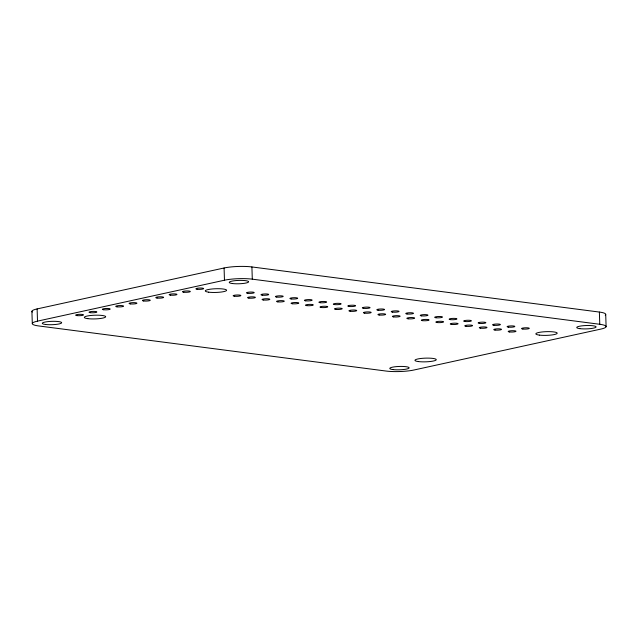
<?xml version="1.0" encoding="UTF-8"?>
<svg xmlns="http://www.w3.org/2000/svg" width="638" height="638" viewBox="0 0 638 638"><rect width="100%" height="100%" fill="white"/><g stroke="black" fill="none" stroke-linecap="round" stroke-linejoin="round"><path stroke-width="0.96" d="M32.307 312.086A19.73 3.429 -1.8 0 1 37.124 308.92L224.082 267.992A19.706 3.421 -1.8 0 1 251.906 266.947L599.377 312.062A19.706 3.421 -1.8 0 1 605.239 315.148M37.506 321.137L224.464 280.21A19.706 3.421 -1.8 0 1 252.297 279.165L599.768 324.279A19.706 3.421 -1.8 0 1 600.884 329.08L413.934 370.008A19.706 3.421 -1.8 0 1 386.102 371.053L38.631 325.938A19.706 3.421 -1.8 0 1 37.506 321.137L37.124 308.92M605.717 314.47L606.1 326.688M599.377 312.062L599.768 324.279M251.906 266.947L252.297 279.165M224.082 267.992L224.464 280.21M31.908 311.312L32.299 323.53M522.833 329.025A3.876 0.67 -1.8 0 0 529.245 328.482A3.876 0.67 -1.8 0 0 524.308 327.844A3.876 0.67 -1.8 0 0 522.833 329.025M418.4 361.571A10.671 1.85 -1.8 0 0 436.025 360.079A10.671 1.85 -1.8 0 0 422.452 358.317A10.671 1.85 -1.8 0 0 418.4 361.571M208.722 292.172A10.671 1.85 -1.8 0 0 226.354 290.681A10.671 1.85 -1.8 0 0 212.773 288.918A10.671 1.85 -1.8 0 0 208.722 292.172M87.797 318.649A10.671 1.85 -1.8 0 0 105.429 317.15A10.671 1.85 -1.8 0 0 91.856 315.387A10.671 1.85 -1.8 0 0 87.797 318.649M232.368 283.527A9.698 1.683 -1.8 0 0 248.397 282.171A9.698 1.683 -1.8 0 0 236.052 280.568A9.698 1.683 -1.8 0 0 232.368 283.527M480.526 328.187A3.876 0.67 -1.8 0 0 486.938 327.645A3.876 0.67 -1.8 0 0 482.001 327.007A3.876 0.67 -1.8 0 0 480.526 328.187M45.41 324.455A9.698 1.683 -1.8 0 0 61.439 323.099A9.698 1.683 -1.8 0 0 49.102 321.496A9.698 1.683 -1.8 0 0 45.41 324.455M451.568 324.431A3.876 0.67 -1.8 0 0 457.98 323.889A3.876 0.67 -1.8 0 0 453.044 323.243A3.876 0.67 -1.8 0 0 451.568 324.431M450.444 319.63A3.876 0.67 -1.8 0 0 456.856 319.08A3.876 0.67 -1.8 0 0 451.919 318.442A3.876 0.67 -1.8 0 0 450.444 319.63M90.277 312.676A3.94 0.686 -1.8 0 0 96.793 312.126A3.94 0.686 -1.8 0 0 91.776 311.472A3.94 0.686 -1.8 0 0 90.277 312.676M247.759 293.305A3.876 0.67 -1.8 0 0 254.163 292.762A3.876 0.67 -1.8 0 0 249.227 292.124A3.876 0.67 -1.8 0 0 247.759 293.305M422.611 320.667A3.876 0.67 -1.8 0 0 429.023 320.124A3.876 0.67 -1.8 0 0 424.087 319.486A3.876 0.67 -1.8 0 0 422.611 320.667M464.927 321.504A3.876 0.67 -1.8 0 0 471.338 320.962A3.876 0.67 -1.8 0 0 466.402 320.324A3.876 0.67 -1.8 0 0 464.927 321.504M248.876 298.113A3.876 0.67 -1.8 0 0 255.288 297.571A3.876 0.67 -1.8 0 0 250.351 296.925A3.876 0.67 -1.8 0 0 248.876 298.113M437.094 322.549A3.876 0.67 -1.8 0 0 443.506 322.007A3.876 0.67 -1.8 0 0 438.569 321.369A3.876 0.67 -1.8 0 0 437.094 322.549M508.358 327.142A3.876 0.67 -1.8 0 0 514.77 326.6A3.876 0.67 -1.8 0 0 509.834 325.962A3.876 0.67 -1.8 0 0 508.358 327.142M392.537 312.11A3.876 0.67 -1.8 0 0 398.949 311.567A3.876 0.67 -1.8 0 0 394.013 310.921A3.876 0.67 -1.8 0 0 392.537 312.11M364.705 313.154A3.876 0.67 -1.8 0 0 371.117 312.604A3.876 0.67 -1.8 0 0 366.18 311.966A3.876 0.67 -1.8 0 0 364.705 313.154M407.012 313.984A3.876 0.67 -1.8 0 0 413.424 313.441A3.876 0.67 -1.8 0 0 408.487 312.803A3.876 0.67 -1.8 0 0 407.012 313.984M393.662 316.911A3.876 0.67 -1.8 0 0 400.074 316.368A3.876 0.67 -1.8 0 0 395.137 315.73A3.876 0.67 -1.8 0 0 393.662 316.911M421.495 315.866A3.876 0.67 -1.8 0 0 427.899 315.324A3.876 0.67 -1.8 0 0 422.962 314.686A3.876 0.67 -1.8 0 0 421.495 315.866M76.919 315.603A3.94 0.686 -1.8 0 0 83.434 315.044A3.94 0.686 -1.8 0 0 78.418 314.398A3.94 0.686 -1.8 0 0 76.919 315.603M579.838 328.642A9.698 1.683 -1.8 0 0 595.868 327.286A9.698 1.683 -1.8 0 0 583.523 325.683A9.698 1.683 -1.8 0 0 579.838 328.642M479.401 323.386A3.876 0.67 -1.8 0 0 485.813 322.844A3.876 0.67 -1.8 0 0 480.877 322.206A3.876 0.67 -1.8 0 0 479.401 323.386M493.884 325.268A3.876 0.67 -1.8 0 0 500.296 324.726A3.876 0.67 -1.8 0 0 495.359 324.08A3.876 0.67 -1.8 0 0 493.884 325.268M466.051 326.313A3.876 0.67 -1.8 0 0 472.463 325.763A3.876 0.67 -1.8 0 0 467.526 325.125A3.876 0.67 -1.8 0 0 466.051 326.313M509.483 331.951A3.876 0.67 -1.8 0 0 515.895 331.409A3.876 0.67 -1.8 0 0 510.958 330.763A3.876 0.67 -1.8 0 0 509.483 331.951M262.234 295.187A3.876 0.67 -1.8 0 0 268.646 294.644A3.876 0.67 -1.8 0 0 263.709 294.006A3.876 0.67 -1.8 0 0 262.234 295.187M276.709 297.069A3.876 0.67 -1.8 0 0 283.12 296.526A3.876 0.67 -1.8 0 0 278.184 295.88A3.876 0.67 -1.8 0 0 276.709 297.069M170.402 295.139A3.94 0.686 -1.8 0 0 176.909 294.581A3.94 0.686 -1.8 0 0 171.901 293.935A3.94 0.686 -1.8 0 0 170.402 295.139M116.985 306.83A3.94 0.686 -1.8 0 0 123.501 306.28A3.94 0.686 -1.8 0 0 118.485 305.626A3.94 0.686 -1.8 0 0 116.985 306.83M157.044 298.058A3.94 0.686 -1.8 0 0 163.559 297.507A3.94 0.686 -1.8 0 0 158.543 296.853A3.94 0.686 -1.8 0 0 157.044 298.058M130.335 303.903A3.94 0.686 -1.8 0 0 136.851 303.353A3.94 0.686 -1.8 0 0 131.835 302.699A3.94 0.686 -1.8 0 0 130.335 303.903M408.137 318.793A3.876 0.67 -1.8 0 0 414.548 318.25A3.876 0.67 -1.8 0 0 409.612 317.604A3.876 0.67 -1.8 0 0 408.137 318.793M539.317 335.102A10.671 1.85 -1.8 0 0 556.95 333.602A10.671 1.85 -1.8 0 0 543.377 331.84A10.671 1.85 -1.8 0 0 539.317 335.102M495.008 330.069A3.876 0.67 -1.8 0 0 501.412 329.527A3.876 0.67 -1.8 0 0 496.476 328.889A3.876 0.67 -1.8 0 0 495.008 330.069M234.401 296.231A3.876 0.67 -1.8 0 0 240.813 295.689A3.876 0.67 -1.8 0 0 235.877 295.051A3.876 0.67 -1.8 0 0 234.401 296.231M378.055 310.228A3.876 0.67 -1.8 0 0 384.467 309.685A3.876 0.67 -1.8 0 0 379.53 309.047A3.876 0.67 -1.8 0 0 378.055 310.228M263.358 299.996A3.876 0.67 -1.8 0 0 269.77 299.445A3.876 0.67 -1.8 0 0 264.834 298.807A3.876 0.67 -1.8 0 0 263.358 299.996M291.191 298.951A3.876 0.67 -1.8 0 0 297.603 298.409A3.876 0.67 -1.8 0 0 292.667 297.763A3.876 0.67 -1.8 0 0 291.191 298.951M277.833 301.87A3.876 0.67 -1.8 0 0 284.245 301.327A3.876 0.67 -1.8 0 0 279.308 300.689A3.876 0.67 -1.8 0 0 277.833 301.87M320.148 302.707A3.876 0.67 -1.8 0 0 326.56 302.165A3.876 0.67 -1.8 0 0 321.624 301.527A3.876 0.67 -1.8 0 0 320.148 302.707M306.79 305.634A3.876 0.67 -1.8 0 0 313.202 305.092A3.876 0.67 -1.8 0 0 308.266 304.446A3.876 0.67 -1.8 0 0 306.79 305.634M334.623 304.589A3.876 0.67 -1.8 0 0 341.035 304.047A3.876 0.67 -1.8 0 0 336.098 303.401A3.876 0.67 -1.8 0 0 334.623 304.589M321.273 307.508A3.876 0.67 -1.8 0 0 327.677 306.966A3.876 0.67 -1.8 0 0 322.748 306.328A3.876 0.67 -1.8 0 0 321.273 307.508M335.748 309.39A3.876 0.67 -1.8 0 0 342.159 308.848A3.876 0.67 -1.8 0 0 337.223 308.21A3.876 0.67 -1.8 0 0 335.748 309.39M350.222 311.272A3.876 0.67 -1.8 0 0 356.634 310.73A3.876 0.67 -1.8 0 0 351.697 310.084A3.876 0.67 -1.8 0 0 350.222 311.272M103.627 309.749A3.94 0.686 -1.8 0 0 110.143 309.199A3.94 0.686 -1.8 0 0 105.126 308.553A3.94 0.686 -1.8 0 0 103.627 309.749M143.694 300.984A3.94 0.686 -1.8 0 0 150.209 300.434A3.94 0.686 -1.8 0 0 145.193 299.78A3.94 0.686 -1.8 0 0 143.694 300.984M183.752 292.212A3.94 0.686 -1.8 0 0 190.268 291.662A3.94 0.686 -1.8 0 0 185.251 291.008A3.94 0.686 -1.8 0 0 183.752 292.212M197.11 289.285A3.94 0.686 -1.8 0 0 203.618 288.735A3.94 0.686 -1.8 0 0 198.609 288.089A3.94 0.686 -1.8 0 0 197.11 289.285M392.88 369.569A9.698 1.683 -1.8 0 0 408.91 368.214A9.698 1.683 -1.8 0 0 396.573 366.611A9.698 1.683 -1.8 0 0 392.88 369.569M435.969 317.748A3.876 0.67 -1.8 0 0 442.381 317.206A3.876 0.67 -1.8 0 0 437.445 316.56A3.876 0.67 -1.8 0 0 435.969 317.748M379.179 315.028A3.876 0.67 -1.8 0 0 385.591 314.486A3.876 0.67 -1.8 0 0 380.655 313.848A3.876 0.67 -1.8 0 0 379.179 315.028M363.58 308.345A3.876 0.67 -1.8 0 0 369.992 307.803A3.876 0.67 -1.8 0 0 365.056 307.165A3.876 0.67 -1.8 0 0 363.58 308.345M349.098 306.471A3.876 0.67 -1.8 0 0 355.51 305.921A3.876 0.67 -1.8 0 0 350.573 305.283A3.876 0.67 -1.8 0 0 349.098 306.471M292.316 303.752A3.876 0.67 -1.8 0 0 298.728 303.209A3.876 0.67 -1.8 0 0 293.791 302.571A3.876 0.67 -1.8 0 0 292.316 303.752M305.666 300.825A3.876 0.67 -1.8 0 0 312.078 300.283A3.876 0.67 -1.8 0 0 307.141 299.645A3.876 0.67 -1.8 0 0 305.666 300.825"/></g></svg>
